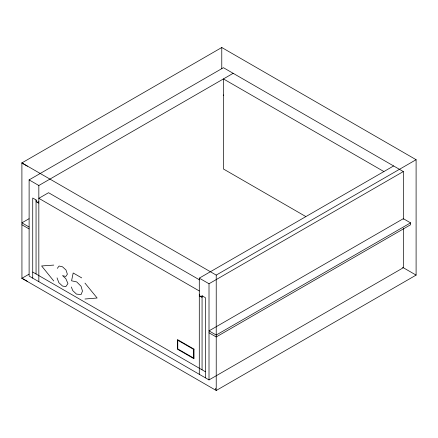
<?xml version="1.0" encoding="UTF-8"?>
<svg xmlns="http://www.w3.org/2000/svg" width="438" height="438" viewBox="0 0 438 438"><rect width="100%" height="100%" fill="white"/><g stroke="black" fill="none" stroke-linecap="round" stroke-linejoin="round"><path stroke-width="0.66" d="M57.296 268.368L59.125 266.019L62.519 266.819L65.974 269.972L67.392 274.199L65.804 276.46L62.519 275.611L65.804 278.628L67.945 283.578L65.804 286.676L62.519 286.047L58.856 282.669L57.033 277.867M21.944 278.327L21.9 162.903L221.776 47.507L416.1 159.7L416.1 275.097L216.224 390.493L21.9 278.3L28.996 274.204M403.332 228.165L403.332 267.722L209.008 379.916L29.116 276.06L29.116 179.892L223.44 67.698L403.332 171.559L403.332 219.301M29.116 179.892L38.834 185.504L233.158 73.31M29.012 218.743L21.9 222.849L29.116 227.015M199.29 374.304L199.29 278.141L393.614 165.947M21.9 162.903L216.224 275.097L416.1 159.7M199.29 278.141L209.008 283.753L403.332 171.559M410.548 222.849L216.224 335.037L209.008 330.871L403.332 218.677L410.548 222.849L410.548 224.771L216.224 336.964L209.008 332.792M84.972 299.012L97.132 298.015L84.972 283.112M53.77 265.094L41.61 265.959L53.77 280.993M383.896 171.559L223.44 78.922L223.44 168.997L305.74 216.509M402.473 267.229L416.1 275.097M21.9 163.013L27.452 166.221M199.531 279.882L48.552 192.715L38.834 198.326L199.29 290.963M38.834 201.529A1.966 1.133 60 0 1 37.444 202.329A1.966 1.133 60 0 1 36.058 199.925L32.724 198.003L32.724 278.141M199.29 294.166A1.966 1.133 60 0 0 200.681 296.57A1.966 1.133 60 0 0 202.066 295.77L205.395 297.692L205.395 377.83M36.058 201.529L38.834 203.133M199.29 295.77L202.066 297.375M21.9 224.771L29.116 228.937M81.714 277.895L73.184 272.973L71.575 280.796L76.754 281.941L81.079 286.288L82.47 291.133L81.079 294.533L76.502 294.117L72.774 290.629L71.323 286.989M32.724 272.053L205.395 371.742M215.622 388.227L215.622 389.508M21.9 278.19L27.452 281.393M221.776 47.507L221.776 68.673M216.224 275.097L216.224 390.493M209.008 283.753L209.008 379.916M202.066 295.77L202.066 369.82M38.834 185.504L38.834 281.667M36.058 199.925L36.058 273.974M223.44 94.947A1.966 1.133 60 0 1 223.254 95.643M194.007 349.141L177.352 339.521L177.352 349.141L194.007 358.755L194.007 349.141M193.591 349.382L177.768 340.244L177.768 348.9L193.591 358.032L193.591 349.382"/></g></svg>
